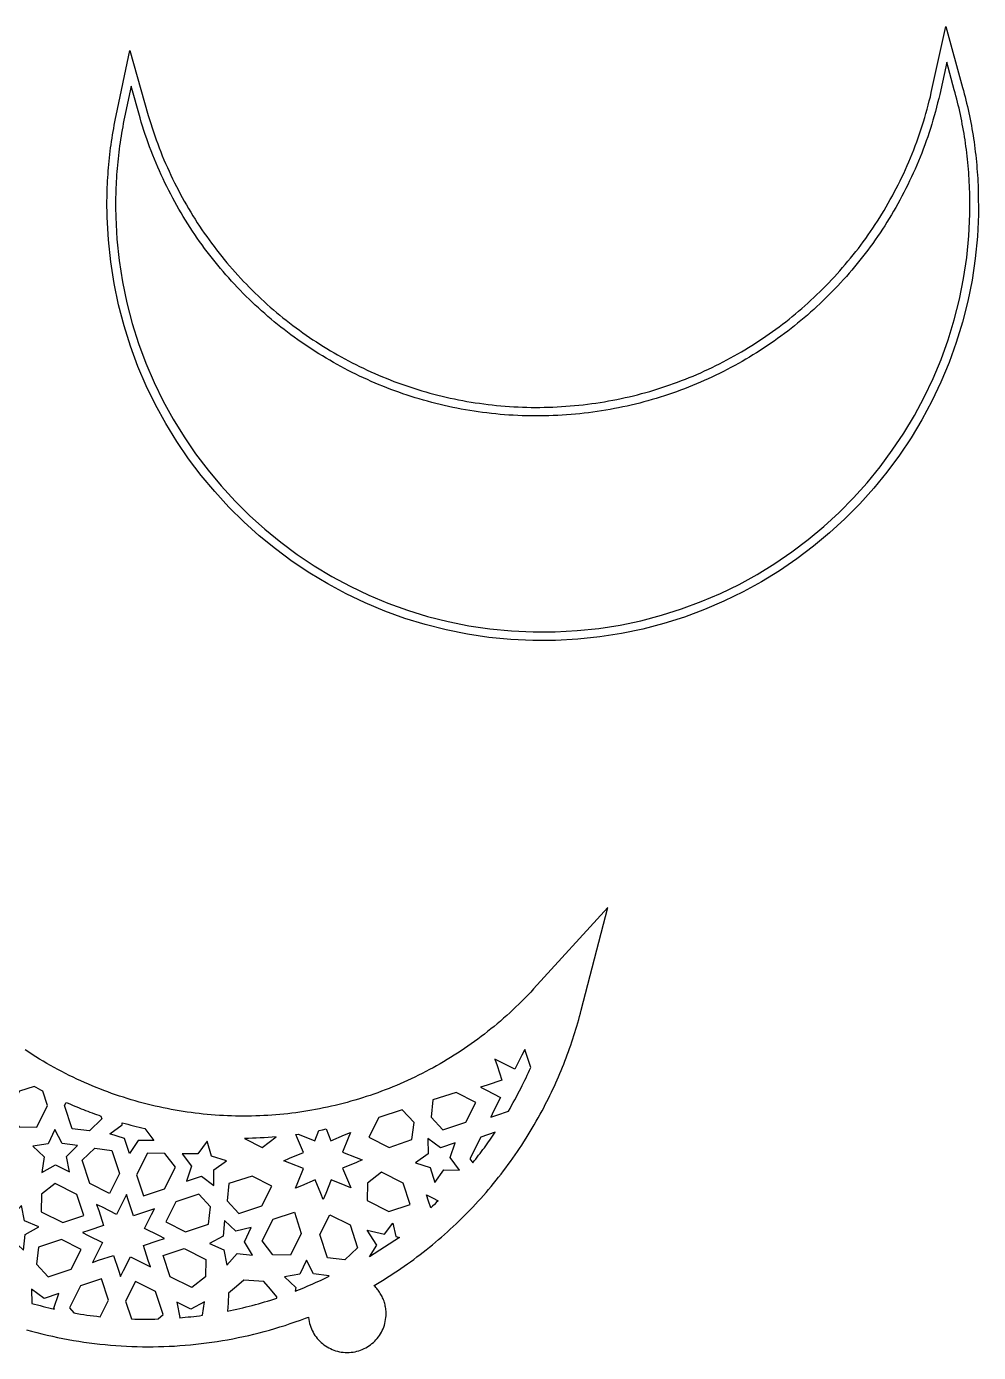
# Model space of a CAD drawing. Extents: x 48 to 1312, y 41 to 2271.
# Drawn here: x 563 to 1117, y 46 to 817 of the extents above; entities that cross this region are included whole.
import ezdxf

# ---------------------------------------------------------------- set-up
doc = ezdxf.new("R2010")
doc.units = 0
doc.layers.add('IMPORTER_-_52', color=18, linetype='CONTINUOUS')
doc.layers.add('LAYER_1', color=18, linetype='CONTINUOUS')

msp = doc.modelspace()

# ---------------------------------------------------------------- linework, layer by layer
at = {"layer": 'IMPORTER_-_52'}
msp.add_lwpolyline([(1103.63, 778.34), (1103.15, 780.11), (1098.78, 796.1), (1094.64, 777.47), (1094.06, 774.96), (1093.44, 772.45), (1092.81, 769.96), (1092.14, 767.48), (1091.46, 765.01), (1090.74, 762.55), (1090, 760.1), (1089.24, 757.67), (1088.45, 755.24), (1087.64, 752.83), (1086.81, 750.44), (1085.95, 748.05), (1085.07, 745.68), (1084.16, 743.32), (1083.23, 740.97), (1082.27, 738.64), (1081.3, 736.32), (1080.3, 734.01), (1079.27, 731.71), (1078.23, 729.43), (1077.16, 727.17), (1076.07, 724.91), (1074.95, 722.67), (1073.82, 720.45), (1072.66, 718.24), (1071.48, 716.04), (1070.28, 713.86), (1069.06, 711.69), (1067.81, 709.53), (1066.55, 707.4), (1065.26, 705.27), (1063.96, 703.16), (1062.63, 701.07), (1061.28, 698.99), (1059.91, 696.93), (1058.52, 694.88), (1057.11, 692.85), (1055.68, 690.84), (1054.23, 688.84), (1052.76, 686.85), (1051.27, 684.89), (1049.77, 682.94), (1048.24, 681), (1046.69, 679.08), (1045.13, 677.18), (1043.54, 675.3), (1041.94, 673.43), (1040.32, 671.58), (1038.68, 669.75), (1037.02, 667.93), (1035.35, 666.14), (1033.66, 664.35), (1031.94, 662.59), (1030.22, 660.85), (1028.47, 659.12), (1026.71, 657.41), (1024.93, 655.72), (1023.13, 654.05), (1021.32, 652.4), (1019.49, 650.76), (1017.64, 649.15), (1015.78, 647.55), (1013.9, 645.97), (1012, 644.42), (1010.09, 642.88), (1008.17, 641.36), (1006.23, 639.86), (1004.27, 638.38), (1002.3, 636.92), (1000.31, 635.47), (998.31, 634.05), (996.29, 632.65), (994.26, 631.27), (992.21, 629.92), (990.15, 628.58), (988.08, 627.26), (985.99, 625.96), (983.89, 624.69), (981.77, 623.43), (979.65, 622.2), (977.5, 620.98), (975.35, 619.79), (973.18, 618.62), (971, 617.48), (968.8, 616.35), (966.6, 615.25), (964.38, 614.17), (962.15, 613.11), (959.9, 612.07), (957.65, 611.06), (955.38, 610.07), (953.1, 609.1), (950.82, 608.15), (948.51, 607.23), (946.2, 606.33), (943.88, 605.45), (941.54, 604.6), (939.2, 603.77), (936.85, 602.97), (934.48, 602.19), (932.1, 601.43), (929.72, 600.69), (927.32, 599.99), (924.92, 599.3), (922.5, 598.64), (920.08, 598.01), (917.64, 597.39), (915.2, 596.81), (912.75, 596.25), (910.29, 595.71), (907.82, 595.2), (905.34, 594.72), (902.86, 594.26), (900.36, 593.82), (897.86, 593.41), (895.35, 593.03), (892.83, 592.67), (890.3, 592.34), (887.77, 592.04), (885.23, 591.76), (882.68, 591.51), (880.13, 591.29), (877.57, 591.09), (875, 590.92), (872.42, 590.77), (869.84, 590.66), (867.26, 590.57), (864.65, 590.51), (862.04, 590.47), (859.44, 590.47), (856.85, 590.49), (854.26, 590.54), (851.68, 590.61), (849.1, 590.72), (846.53, 590.85), (843.97, 591.01), (841.41, 591.19), (838.86, 591.41), (836.31, 591.64), (833.78, 591.91), (831.25, 592.2), (828.72, 592.52), (826.21, 592.87), (823.7, 593.24), (821.2, 593.63), (818.71, 594.05), (816.22, 594.5), (813.75, 594.98), (811.28, 595.48), (808.82, 596), (806.37, 596.55), (803.93, 597.12), (801.49, 597.72), (799.07, 598.35), (796.65, 599), (794.25, 599.67), (791.85, 600.37), (789.46, 601.09), (787.09, 601.84), (784.72, 602.61), (782.36, 603.4), (780.02, 604.22), (777.68, 605.06), (775.36, 605.92), (773.04, 606.81), (770.74, 607.72), (768.45, 608.66), (766.17, 609.62), (763.9, 610.6), (761.64, 611.6), (759.39, 612.63), (757.16, 613.67), (754.94, 614.74), (752.73, 615.84), (750.53, 616.95), (748.34, 618.09), (746.17, 619.25), (744.01, 620.43), (741.86, 621.63), (739.73, 622.85), (737.61, 624.1), (735.5, 625.37), (733.41, 626.65), (731.33, 627.96), (729.26, 629.29), (727.21, 630.64), (725.18, 632.01), (723.15, 633.4), (721.15, 634.81), (719.15, 636.24), (717.17, 637.69), (715.21, 639.16), (713.26, 640.65), (711.33, 642.16), (709.41, 643.69), (707.51, 645.24), (705.62, 646.81), (703.75, 648.4), (701.9, 650), (700.06, 651.63), (698.24, 653.27), (696.44, 654.94), (694.65, 656.62), (692.88, 658.32), (691.12, 660.03), (689.39, 661.77), (687.67, 663.52), (685.97, 665.3), (684.28, 667.08), (682.62, 668.89), (680.97, 670.72), (679.34, 672.56), (677.73, 674.42), (676.13, 676.29), (674.56, 678.18), (673.01, 680.09), (671.47, 682.02), (669.95, 683.96), (668.45, 685.92), (666.98, 687.9), (665.52, 689.89), (664.08, 691.9), (662.66, 693.92), (661.26, 695.96), (659.88, 698.01), (658.52, 700.08), (657.18, 702.17), (655.87, 704.27), (654.57, 706.39), (653.29, 708.52), (652.04, 710.66), (650.81, 712.82), (649.6, 715), (648.41, 717.19), (647.24, 719.39), (646.09, 721.61), (644.97, 723.84), (643.87, 726.09), (642.79, 728.35), (641.73, 730.62), (640.7, 732.91), (639.69, 735.21), (638.7, 737.53), (637.74, 739.86), (636.79, 742.2), (635.88, 744.55), (634.98, 746.92), (634.11, 749.29), (633.27, 751.69), (632.44, 754.09), (631.65, 756.51), (630.87, 758.94), (630.12, 761.38), (629.4, 763.83), (624.21, 782.13), (620.4, 764.22), (620.02, 762.37), (619.66, 760.52), (619.31, 758.67), (618.97, 756.82), (618.65, 754.96), (618.34, 753.1), (618.05, 751.24), (617.77, 749.38), (617.5, 747.51), (617.25, 745.64), (617.01, 743.77), (616.79, 741.9), (616.58, 740.03), (616.39, 738.16), (616.21, 736.28), (616.04, 734.41), (615.89, 732.53), (615.75, 730.65), (615.63, 728.77), (615.52, 726.89), (615.42, 725), (615.34, 723.12), (615.27, 721.24), (615.22, 719.35), (615.18, 717.47), (615.16, 715.58), (615.15, 713.69), (615.15, 711.81), (615.17, 709.92), (615.21, 708.03), (615.25, 706.17), (615.25, 706.13, 0.414204), (870.91, 464.95, 0.414204), (1112.11, 720.6), (1112.11, 720.63), (1112.04, 722.53), (1111.97, 724.46), (1111.87, 726.38), (1111.77, 728.29), (1111.65, 730.21), (1111.51, 732.11), (1111.36, 734.02), (1111.2, 735.92), (1111.02, 737.81), (1110.83, 739.7), (1110.62, 741.59), (1110.4, 743.47), (1110.17, 745.35), (1109.92, 747.23), (1109.66, 749.09), (1109.38, 750.96), (1109.09, 752.82), (1108.79, 754.67), (1108.47, 756.52), (1108.14, 758.37), (1107.8, 760.21), (1107.44, 762.05), (1107.07, 763.88), (1106.69, 765.7), (1106.29, 767.52), (1105.88, 769.34), (1105.45, 771.15), (1105.02, 772.96), (1104.57, 774.76), (1104.11, 776.55)], format="xyb", close=True, dxfattribs=at)
for points in [[(856.67, 211.7), (854.45, 218.63), (853.28, 222.2), (851.54, 218.75), (847.46, 210.66), (839.27, 214.79), (835.82, 216.53), (837.1, 212.91), (839.88, 204.21), (831.29, 201.37), (827.56, 200.14), (831.01, 198.41), (839.2, 194.28), (835.13, 186.19), (833.39, 182.74), (837.01, 184.02), (843.67, 186.22), (844.64, 187.89), (845.6, 189.57), (846.54, 191.26), (847.47, 192.95), (848.39, 194.65), (849.29, 196.36), (850.19, 198.08), (851.06, 199.8), (851.8, 201.28), (852.53, 202.76), (853.25, 204.25), (853.95, 205.73), (854.65, 207.22), (855.33, 208.71), (856.01, 210.2)], [(567.73, 200.65), (559.24, 197.85), (552.88, 185.24), (559.12, 177.23), (569.27, 176.98), (575.62, 189.59), (572.89, 197.89), (571.59, 198.57), (570.3, 199.26), (569.01, 199.95)], [(805.52, 175.42), (818.98, 179.86), (824.8, 191.4), (813.26, 197.21), (799.8, 192.77), (798.69, 182.79)], [(586.36, 191.4), (587.62, 190.85), (588.87, 190.3), (590.13, 189.76), (591.39, 189.23), (592.65, 188.7), (593.91, 188.19), (595.18, 187.68), (596.45, 187.18), (597.71, 186.68), (598.98, 186.2), (600.26, 185.72), (601.53, 185.25), (602.8, 184.78), (604.08, 184.33), (605.36, 183.88), (606.64, 183.44), (607.18, 181.75), (599.93, 174.86), (589.83, 176.02), (585.4, 189.48)], [(781.87, 187.06), (768.41, 182.62), (762.59, 171.08), (774.24, 165.21), (787.59, 169.71), (788.81, 179.64)], [(619.05, 179.55), (620.68, 179.1), (622.31, 178.66), (623.94, 178.22), (625.57, 177.8), (627.2, 177.39), (628.84, 177), (630.48, 176.61), (632.12, 176.24), (637.48, 169.22), (628.39, 169.23), (623.22, 161.75), (620.43, 170.4), (611.72, 173), (619.08, 178.33)], [(584.02, 167.49), (579.84, 175.56), (575.97, 167.34), (567, 165.86), (573.63, 159.64), (572.26, 150.65), (580.22, 155.03), (588.35, 150.95), (586.64, 159.88), (593.03, 166.35)], [(690.12, 170.36), (700.52, 165.12), (708.53, 171.35), (708.53, 171.39), (706.24, 171.19), (703.94, 171), (701.64, 170.84), (699.34, 170.7), (697.04, 170.58), (694.73, 170.48), (692.43, 170.41)], [(720, 172.75), (721.41, 172.95), (723.02, 172.3), (731.01, 169.06), (733.43, 175.04), (735.53, 175.46), (737.63, 175.91), (740.45, 169.08), (748.43, 172.55), (751.83, 173.9), (750.45, 170.49), (747.21, 162.5), (755.2, 159.26), (758.61, 157.88), (755.32, 156.49), (747.23, 153.06), (750.7, 145.08), (752.05, 141.68), (748.64, 143.06), (740.65, 146.3), (737.41, 138.31), (736.03, 134.9), (734.57, 138.34), (731.21, 146.28), (723.27, 142.92), (719.83, 141.46), (721.21, 144.87), (724.45, 152.86), (716.45, 156.1), (713.04, 157.48), (716.38, 158.98), (724.42, 162.3), (721, 170.39)], [(797.01, 161.38), (789.58, 156.15), (798.25, 153.43), (800.93, 144.75), (806.19, 152.16), (815.28, 152.02), (809.86, 159.32), (812.8, 167.92), (804.19, 165.02), (796.92, 170.47)], [(836.05, 174.06), (827.57, 171.2), (821.21, 158.59), (823.02, 156.3), (823.87, 157.37), (824.72, 158.44), (825.57, 159.52), (826.4, 160.6), (827.24, 161.69), (828.07, 162.79), (828.89, 163.89), (829.71, 165), (830.52, 166.11), (831.33, 167.23), (832.13, 168.35), (832.92, 169.48), (833.72, 170.62), (834.5, 171.76), (835.28, 172.91)], [(613.01, 163.45), (617.5, 150.09), (611.64, 138.45), (600.1, 144.27), (595.66, 157.72), (603.08, 164.67)], [(631.34, 137.04), (643.66, 141.1), (650.02, 153.72), (643.73, 161.62), (633.74, 161.92), (627.38, 149.31)], [(672.27, 152.16), (679.7, 157.39), (671.03, 160.11), (668.35, 168.79), (663.08, 161.38), (653.99, 161.52), (659.41, 154.22), (656.47, 145.62), (665.09, 148.52), (672.36, 143.07)], [(686.85, 126.78), (700.31, 131.22), (706.12, 142.75), (694.58, 148.57), (681.13, 144.13), (680.01, 134.14)], [(786.5, 132.05), (782.44, 144.38), (769.82, 150.74), (761.81, 144.5), (761.56, 134.35), (774.18, 127.99)], [(596.75, 125.54), (592.68, 137.86), (580.07, 144.22), (572.06, 137.98), (571.81, 127.83), (584.42, 121.48)], [(554.33, 124.69), (545.3, 125.77), (549.94, 117.95), (546.12, 109.7), (554.99, 111.69), (561.66, 105.51), (562.51, 114.56), (570.44, 119), (562.1, 122.6), (560.33, 131.52)], [(613.9, 102.43), (616.84, 93.78), (617.96, 90.11), (619.7, 93.56), (623.77, 101.64), (631.97, 97.51), (635.42, 95.77), (634.19, 99.5), (631.35, 108.1), (640, 111.04), (643.68, 112.16), (640.23, 113.9), (632.03, 118.03), (636.11, 126.12), (637.85, 129.57), (634.28, 128.39), (625.52, 125.5), (622.75, 134.2), (621.57, 137.77), (619.83, 134.32), (615.75, 126.23), (607.56, 130.36), (604.11, 132.1), (605.39, 128.48), (608.17, 119.78), (599.58, 116.95), (595.85, 115.72), (599.3, 113.98), (607.49, 109.85), (603.42, 101.76), (601.68, 98.31), (605.3, 99.6)], [(663.58, 137.96), (650.17, 133.63), (644.3, 121.99), (655.84, 116.17), (669.3, 120.61), (670.47, 130.7)], [(802.78, 134.12), (801.72, 133.1), (800.66, 132.09), (799.59, 131.09), (798.51, 130.09), (797.29, 133.92), (796, 137.54), (799.45, 135.8)], [(719.16, 127.52), (723.22, 115.2), (716.86, 102.58), (706.71, 102.83), (700.48, 110.84), (706.83, 123.46)], [(738.53, 101.08), (734.09, 114.53), (739.91, 126.07), (751.55, 120.2), (755.88, 106.8), (748.62, 99.91)], [(685.84, 103.55), (694.87, 102.47), (690.23, 110.29), (694.05, 118.55), (685.18, 116.56), (678.51, 122.73), (677.66, 113.68), (669.73, 109.25), (678.07, 105.65), (679.84, 96.73)], [(780.41, 112.81), (762.98, 101.64), (767.19, 108.3), (761.61, 117.01), (771.61, 114.82), (776.48, 121.08), (778.13, 113.39)], [(575.95, 89.92), (589.41, 94.35), (595.22, 105.89), (583.69, 111.71), (570.23, 107.27), (569.12, 97.28)], [(642.78, 102.34), (655.11, 106.4), (667.72, 100.04), (667.47, 89.89), (659.46, 83.65), (646.85, 90.01)], [(719.67, 81.62), (719.67, 81.62), (722.14, 82.6), (724.6, 83.61), (727.05, 84.64), (729.48, 85.7), (731.91, 86.79), (734.33, 87.9), (736.73, 89.04), (739.12, 90.21), (739.41, 90.5), (730.39, 91.64), (726.21, 99.71), (722.34, 91.49), (713.37, 90.01), (720, 83.79)], [(590.85, 68.95), (592.77, 68.63), (594.68, 68.32), (596.6, 68.02), (598.52, 67.74), (600.44, 67.48), (602.36, 67.23), (604.28, 67), (606.2, 66.78), (611.07, 76.43), (607, 88.76), (594.79, 84.64), (588.43, 72.02)], [(624.39, 65.48), (626.35, 65.43), (628.3, 65.38), (630.26, 65.36), (632.22, 65.34), (634.17, 65.35), (636.13, 65.37), (638.08, 65.41), (640.03, 65.46), (642.79, 68.02), (638.35, 81.47), (626.82, 87.29), (621, 75.75)], [(680.21, 70.02), (682.03, 70.39), (683.85, 70.77), (685.66, 71.17), (687.47, 71.57), (689.28, 72), (691.09, 72.43), (692.89, 72.88), (694.68, 73.35), (696.48, 73.82), (698.27, 74.31), (700.05, 74.82), (701.84, 75.33), (703.61, 75.87), (705.39, 76.41), (707.16, 76.97), (708.92, 77.54), (708.97, 78.33), (705.26, 82.77), (701.39, 87.15), (695.66, 87.61), (689.78, 88), (685.45, 84.24), (680.95, 80.42), (680.61, 74.64)], [(566.35, 74.54), (568, 74.08), (569.65, 73.63), (571.3, 73.19), (572.95, 72.77), (574.61, 72.36), (576.26, 71.96), (577.92, 71.57), (579.57, 71.19), (579.22, 71.67), (582.16, 80.28), (573.54, 77.38), (566.27, 82.83)], [(652.37, 66.15), (654.04, 66.29), (655.7, 66.44), (657.36, 66.6), (659.02, 66.78), (660.68, 66.96), (662.33, 67.16), (663.99, 67.37), (665.64, 67.59), (666.84, 75.46), (658.87, 71.08), (650.75, 75.16), (652.45, 66.23)]]:
    msp.add_lwpolyline(points, close=True, dxfattribs=at)
at = {"layer": 'LAYER_1'}
msp.add_lwpolyline([(1113.4, 757.39), (1113.72, 755.5), (1114.03, 753.61), (1114.32, 751.71), (1114.6, 749.81), (1114.87, 747.9), (1115.12, 745.99), (1115.36, 744.07), (1115.59, 742.15), (1115.8, 740.23), (1115.99, 738.3), (1116.18, 736.37), (1116.34, 734.43), (1116.5, 732.49), (1116.63, 730.54), (1116.76, 728.59), (1116.87, 726.64), (1116.96, 724.68), (1117.04, 722.72), (1117.1, 720.79), (1117.11, 720.75), (1117.11, 720.74, -0.414204), (871.06, 459.95, -0.414204), (610.26, 705.99), (610.26, 706), (610.25, 706.03), (610.21, 707.92), (610.17, 709.85), (610.15, 711.77), (610.15, 713.7), (610.16, 715.62), (610.18, 717.55), (610.22, 719.47), (610.28, 721.39), (610.34, 723.32), (610.43, 725.24), (610.52, 727.16), (610.63, 729.08), (610.76, 731), (610.9, 732.91), (611.06, 734.83), (611.23, 736.74), (611.41, 738.66), (611.61, 740.57), (611.82, 742.48), (612.05, 744.39), (612.29, 746.29), (612.55, 748.2), (612.82, 750.1), (613.11, 752), (613.41, 753.9), (613.72, 755.8), (614.05, 757.69), (614.39, 759.58), (614.75, 761.47), (615.12, 763.36), (615.51, 765.24), (623.52, 802.9), (634.2, 765.22), (634.91, 762.82), (635.64, 760.43), (636.4, 758.05), (637.18, 755.68), (637.99, 753.33), (638.82, 750.99), (639.67, 748.66), (640.54, 746.34), (641.44, 744.04), (642.36, 741.75), (643.31, 739.47), (644.28, 737.2), (645.27, 734.95), (646.28, 732.71), (647.31, 730.48), (648.37, 728.27), (649.45, 726.07), (650.55, 723.88), (651.67, 721.71), (652.81, 719.55), (653.98, 717.41), (655.16, 715.28), (656.37, 713.16), (657.6, 711.06), (658.85, 708.98), (660.12, 706.9), (661.41, 704.85), (662.72, 702.81), (664.05, 700.78), (665.4, 698.77), (666.77, 696.77), (668.16, 694.79), (669.57, 692.82), (670.99, 690.87), (672.44, 688.94), (673.91, 687.02), (675.39, 685.12), (676.9, 683.23), (678.42, 681.36), (679.96, 679.51), (681.52, 677.67), (683.1, 675.85), (684.7, 674.05), (686.31, 672.26), (687.94, 670.49), (689.59, 668.74), (691.26, 667.01), (692.94, 665.29), (694.64, 663.59), (696.36, 661.91), (698.09, 660.24), (699.84, 658.6), (701.61, 656.97), (703.39, 655.36), (705.19, 653.77), (707.01, 652.19), (708.84, 650.64), (710.69, 649.1), (712.55, 647.59), (714.43, 646.09), (716.32, 644.61), (718.23, 643.15), (720.15, 641.71), (722.09, 640.29), (724.04, 638.89), (726.01, 637.51), (727.99, 636.14), (729.98, 634.8), (731.99, 633.48), (734.01, 632.18), (736.05, 630.9), (738.1, 629.64), (740.16, 628.4), (742.24, 627.18), (744.33, 625.98), (746.43, 624.8), (748.55, 623.65), (750.67, 622.51), (752.81, 621.4), (754.97, 620.31), (757.13, 619.24), (759.31, 618.19), (761.49, 617.16), (763.69, 616.16), (765.9, 615.18), (768.13, 614.22), (770.36, 613.28), (772.6, 612.36), (774.86, 611.47), (777.13, 610.6), (779.4, 609.75), (781.69, 608.93), (783.99, 608.13), (786.29, 607.35), (788.61, 606.6), (790.94, 605.87), (793.27, 605.16), (795.62, 604.48), (797.98, 603.82), (800.34, 603.18), (802.71, 602.57), (805.1, 601.98), (807.49, 601.42), (809.89, 600.88), (812.3, 600.37), (814.71, 599.88), (817.14, 599.42), (819.57, 598.98), (822.01, 598.57), (824.46, 598.18), (826.91, 597.82), (829.38, 597.48), (831.85, 597.17), (834.32, 596.88), (836.81, 596.62), (839.3, 596.39), (841.8, 596.18), (844.3, 596), (846.81, 595.84), (849.33, 595.71), (851.85, 595.61), (854.38, 595.54), (856.92, 595.49), (859.46, 595.47), (862, 595.47), (864.55, 595.51), (867.11, 595.57), (869.64, 595.65), (872.17, 595.77), (874.69, 595.91), (877.21, 596.08), (879.72, 596.27), (882.22, 596.49), (884.71, 596.73), (887.2, 597.01), (889.68, 597.3), (892.16, 597.63), (894.62, 597.98), (897.08, 598.35), (899.53, 598.75), (901.97, 599.18), (904.41, 599.63), (906.83, 600.1), (909.25, 600.6), (911.66, 601.13), (914.06, 601.68), (916.45, 602.25), (918.83, 602.85), (921.21, 603.47), (923.57, 604.12), (925.93, 604.79), (928.27, 605.48), (930.61, 606.2), (932.94, 606.94), (935.25, 607.71), (937.56, 608.5), (939.85, 609.31), (942.14, 610.14), (944.41, 611), (946.68, 611.88), (948.93, 612.78), (951.17, 613.71), (953.4, 614.66), (955.62, 615.63), (957.83, 616.62), (960.03, 617.64), (962.21, 618.67), (964.38, 619.73), (966.54, 620.81), (968.69, 621.91), (970.83, 623.04), (972.95, 624.18), (975.06, 625.35), (977.16, 626.54), (979.24, 627.74), (981.32, 628.97), (983.37, 630.22), (985.42, 631.49), (987.45, 632.78), (989.47, 634.09), (991.47, 635.42), (993.46, 636.78), (995.43, 638.15), (997.4, 639.54), (999.34, 640.95), (1001.27, 642.38), (1003.19, 643.83), (1005.09, 645.3), (1006.98, 646.79), (1008.85, 648.29), (1010.7, 649.82), (1012.54, 651.36), (1014.37, 652.93), (1016.18, 654.51), (1017.97, 656.11), (1019.74, 657.73), (1021.5, 659.37), (1023.25, 661.02), (1024.97, 662.69), (1026.68, 664.38), (1028.37, 666.09), (1030.05, 667.82), (1031.71, 669.56), (1033.35, 671.32), (1034.97, 673.1), (1036.58, 674.9), (1038.16, 676.71), (1039.73, 678.54), (1041.28, 680.38), (1042.82, 682.24), (1044.33, 684.12), (1045.83, 686.01), (1047.3, 687.92), (1048.76, 689.85), (1050.2, 691.79), (1051.62, 693.75), (1053.02, 695.72), (1054.4, 697.71), (1055.76, 699.72), (1057.1, 701.74), (1058.42, 703.77), (1059.72, 705.82), (1061, 707.89), (1062.26, 709.96), (1063.5, 712.06), (1064.72, 714.17), (1065.91, 716.29), (1067.09, 718.43), (1068.24, 720.58), (1069.38, 722.74), (1070.49, 724.92), (1071.58, 727.11), (1072.65, 729.32), (1073.69, 731.54), (1074.72, 733.77), (1075.72, 736.02), (1076.7, 738.28), (1077.66, 740.55), (1078.59, 742.84), (1079.5, 745.14), (1080.39, 747.45), (1081.25, 749.77), (1082.1, 752.11), (1082.91, 754.45), (1083.71, 756.81), (1084.48, 759.19), (1085.22, 761.57), (1085.95, 763.97), (1086.65, 766.37), (1087.32, 768.79), (1087.97, 771.22), (1088.59, 773.67), (1089.19, 776.12), (1089.77, 778.58), (1098.28, 816.91), (1107.97, 781.43), (1108.46, 779.64), (1108.94, 777.82), (1109.41, 775.99), (1109.87, 774.15), (1110.32, 772.31), (1110.75, 770.46), (1111.17, 768.61), (1111.57, 766.75), (1111.97, 764.89), (1112.34, 763.02), (1112.71, 761.15), (1113.06, 759.27)], format="xyb", close=True, dxfattribs=at)
msp.add_lwpolyline([(563.26, 59.2), (566.28, 58.36), (569.3, 57.56), (572.32, 56.8), (575.36, 56.07), (578.4, 55.38), (581.45, 54.73), (584.5, 54.11), (587.56, 53.53), (590.63, 52.99), (593.7, 52.48), (596.77, 52.02), (599.85, 51.58), (602.94, 51.19), (606.02, 50.83), (609.11, 50.51), (612.21, 50.23), (615.3, 49.98), (618.4, 49.78), (621.5, 49.6), (624.61, 49.47), (627.71, 49.37), (630.81, 49.31), (633.92, 49.29), (637.03, 49.3), (640.13, 49.35), (643.24, 49.44), (646.34, 49.57), (649.44, 49.73), (652.55, 49.93), (655.65, 50.16), (658.74, 50.44), (661.84, 50.75), (664.93, 51.1), (668.02, 51.48), (671.11, 51.91), (674.19, 52.37), (677.27, 52.86), (680.34, 53.4), (683.41, 53.97), (686.47, 54.58), (689.53, 55.22), (692.59, 55.91), (695.63, 56.63), (698.67, 57.39), (701.7, 58.18), (704.73, 59.01), (707.75, 59.88), (710.76, 60.79), (713.76, 61.74), (716.75, 62.72), (719.74, 63.74), (722.71, 64.8), (725.68, 65.89), (727.39, 66.55), (727.41, 66.21), (727.56, 65.08), (727.75, 63.97), (728.01, 62.88), (728.31, 61.81), (728.67, 60.76), (729.08, 59.73), (729.53, 58.73), (730.03, 57.76), (730.57, 56.82), (731.16, 55.9), (731.79, 55.02), (732.47, 54.17), (733.18, 53.35), (733.93, 52.57), (734.71, 51.82), (735.53, 51.11), (736.39, 50.44), (737.27, 49.82), (738.19, 49.23), (739.14, 48.69), (740.11, 48.19), (741.12, 47.74), (742.14, 47.33), (743.2, 46.98), (744.27, 46.68), (745.37, 46.42), (746.48, 46.23), (747.61, 46.08), (748.76, 45.99), (749.92, 45.97), (751.08, 45.99), (752.23, 46.08), (753.36, 46.23), (754.47, 46.42), (755.57, 46.68), (756.64, 46.98), (757.7, 47.33), (758.72, 47.74), (759.73, 48.19), (760.7, 48.69), (761.65, 49.23), (762.57, 49.82), (763.46, 50.44), (764.31, 51.11), (765.13, 51.82), (765.92, 52.57), (766.66, 53.35), (767.38, 54.17), (768.05, 55.02), (768.68, 55.9), (769.27, 56.82), (769.81, 57.76), (770.31, 58.73), (770.77, 59.73), (771.17, 60.76), (771.53, 61.81), (771.83, 62.88), (772.09, 63.97), (772.29, 65.08), (772.43, 66.21), (772.52, 67.36), (772.55, 68.5), (772.53, 69.28), (772.5, 70.03), (772.43, 70.78), (772.35, 71.52), (772.24, 72.26), (772.1, 72.99), (771.94, 73.71), (771.76, 74.42), (771.56, 75.12), (771.33, 75.81), (771.09, 76.49), (770.82, 77.17), (770.53, 77.83), (770.22, 78.48), (769.89, 79.12), (769.55, 79.74), (769.18, 80.35), (768.79, 80.95), (768.39, 81.54), (767.97, 82.12), (767.53, 82.67), (767.07, 83.22), (766.6, 83.75), (766.11, 84.26), (765.61, 84.76), (765.5, 84.86), (765.58, 84.91), (767.57, 86.09), (769.55, 87.28), (771.51, 88.49), (773.46, 89.71), (775.4, 90.96), (777.33, 92.22), (779.25, 93.49), (781.15, 94.79), (783.05, 96.1), (784.93, 97.42), (786.79, 98.76), (788.65, 100.12), (790.49, 101.5), (792.32, 102.89), (794.14, 104.29), (795.94, 105.72), (797.74, 107.15), (799.51, 108.61), (801.28, 110.07), (803.03, 111.56), (804.77, 113.06), (806.49, 114.57), (808.21, 116.1), (809.9, 117.64), (811.59, 119.2), (813.26, 120.78), (814.91, 122.37), (816.56, 123.97), (818.18, 125.59), (819.8, 127.22), (821.4, 128.87), (822.98, 130.53), (824.55, 132.2), (826.11, 133.89), (827.65, 135.59), (829.17, 137.31), (830.69, 139.04), (832.18, 140.78), (833.66, 142.54), (835.13, 144.31), (836.58, 146.1), (838.01, 147.9), (839.43, 149.71), (840.84, 151.53), (842.22, 153.37), (843.6, 155.22), (844.95, 157.08), (846.29, 158.96), (847.62, 160.85), (848.93, 162.75), (850.22, 164.66), (851.49, 166.59), (852.75, 168.53), (853.99, 170.48), (855.22, 172.44), (856.42, 174.41), (857.62, 176.4), (858.79, 178.4), (859.95, 180.41), (861.09, 182.43), (862.21, 184.46), (863.31, 186.51), (863.34, 186.56), (864.26, 188.29), (865.19, 190.07), (866.1, 191.86), (867, 193.65), (867.88, 195.45), (868.75, 197.25), (869.6, 199.05), (870.44, 200.86), (871.26, 202.67), (872.07, 204.48), (872.86, 206.3), (873.64, 208.12), (874.4, 209.94), (875.15, 211.77), (875.88, 213.6), (876.6, 215.43), (877.3, 217.27), (877.99, 219.11), (878.67, 220.95), (879.33, 222.8), (879.97, 224.64), (880.6, 226.49), (881.21, 228.35), (881.81, 230.2), (882.4, 232.06), (882.97, 233.92), (883.53, 235.78), (884.07, 237.64), (884.6, 239.51), (885.11, 241.38), (885.61, 243.25), (886.08, 245.06), (901.53, 304.72), (858.39, 257.34), (856.71, 255.54), (855.02, 253.75), (853.31, 251.99), (851.58, 250.25), (849.84, 248.53), (848.09, 246.84), (846.32, 245.16), (844.53, 243.51), (842.73, 241.88), (840.92, 240.27), (839.09, 238.68), (837.25, 237.11), (835.39, 235.57), (833.52, 234.05), (831.64, 232.54), (829.75, 231.07), (827.84, 229.61), (825.92, 228.17), (823.98, 226.76), (822.04, 225.37), (820.08, 224), (818.11, 222.65), (816.13, 221.33), (814.13, 220.02), (812.13, 218.74), (810.11, 217.48), (808.08, 216.25), (806.04, 215.03), (803.99, 213.84), (801.93, 212.67), (799.86, 211.52), (797.78, 210.4), (795.69, 209.3), (793.59, 208.22), (791.48, 207.16), (789.36, 206.12), (787.23, 205.11), (785.09, 204.12), (782.95, 203.15), (780.79, 202.21), (778.63, 201.29), (776.45, 200.39), (774.27, 199.51), (772.08, 198.66), (769.89, 197.83), (767.68, 197.02), (765.47, 196.23), (763.25, 195.47), (761.03, 194.73), (758.8, 194.01), (756.56, 193.32), (754.31, 192.65), (752.06, 192), (749.81, 191.38), (747.54, 190.77), (745.27, 190.2), (743, 189.64), (740.72, 189.11), (738.44, 188.6), (736.15, 188.12), (733.85, 187.65), (731.55, 187.22), (729.25, 186.8), (726.94, 186.41), (724.63, 186.04), (722.32, 185.7), (720, 185.38), (717.68, 185.08), (715.35, 184.8), (713.03, 184.55), (710.7, 184.33), (708.36, 184.12), (706.03, 183.95), (703.69, 183.79), (701.35, 183.66), (699.01, 183.55), (696.67, 183.47), (694.32, 183.41), (691.98, 183.37), (689.63, 183.36), (687.28, 183.37), (684.94, 183.41), (682.59, 183.47), (680.24, 183.55), (677.89, 183.66), (675.54, 183.8), (673.19, 183.95), (670.84, 184.13), (668.5, 184.34), (666.15, 184.57), (663.81, 184.82), (661.46, 185.1), (659.12, 185.4), (656.78, 185.73), (654.44, 186.08), (652.1, 186.46), (649.77, 186.86), (647.43, 187.28), (645.1, 187.73), (642.78, 188.21), (640.45, 188.71), (638.13, 189.23), (635.81, 189.78), (633.5, 190.35), (631.19, 190.95), (628.88, 191.58), (626.58, 192.22), (624.28, 192.9), (621.98, 193.59), (619.69, 194.32), (617.41, 195.06), (615.13, 195.84), (612.85, 196.63), (610.58, 197.46), (608.32, 198.31), (606.06, 199.18), (603.81, 200.08), (601.56, 201), (599.32, 201.95), (597.09, 202.93), (594.86, 203.92), (592.64, 204.95), (590.43, 206), (588.22, 207.08), (586.02, 208.18), (583.83, 209.31), (581.64, 210.46), (579.45, 211.65), (577.28, 212.85), (575.12, 214.08), (572.99, 215.33), (570.87, 216.6), (568.77, 217.89), (566.68, 219.19), (564.62, 220.52), (562.57, 221.87)], dxfattribs=at)

doc.saveas('drawing.dxf')
